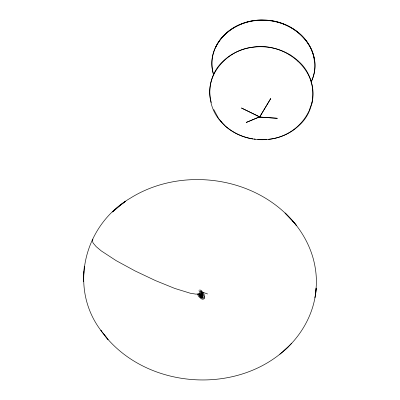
<?xml version="1.0" encoding="UTF-8"?>
<svg xmlns="http://www.w3.org/2000/svg" width="400" height="400" viewBox="0 0 400 400"><rect width="100%" height="100%" fill="white"/><g stroke="black" fill="none" stroke-linecap="round" stroke-linejoin="round"><path stroke-width="0.6" d="M315.685 293.06L316.185 288.055C314.61 304.945 317.18 278.77 316.34 278.345C316.025 271.53 314.93 264.76 313.11 258.185C309.205 244.415 302.015 231.67 292.645 220.88L292.835 221.105L285.065 213.015L292.645 220.88L296.25 225.275C257.975 176.415 181.975 165.575 130.035 198.355C84.1 225.07 68.19 287.79 101.28 330.97M83.795 271.725L83.6 276.57L84.33 266.265L84.27 266.9M220.91 121.585C240.155 144.18 278.28 146.02 299.425 125.1C317.825 108.49 317.08 77.005 298.215 61.025C277.87 42.025 242.775 41.74 222.825 61.49C205.85 77.08 205.525 105.77 221.475 122.175M311.81 103.725C320.17 70.14 284.71 41.83 252.975 47.16C226.965 49.73 203.215 75.9 211.33 102.53M204.495 297.475L204.1 294.43A4.93 3.315 59 0 0 203.76 293.665L202.295 291.65L200.495 290.2A5.74 2.615 53.6 0 0 199.785 289.875M314.92 297.85L315.715 292.875C312.95 315.3 300.93 336.015 283.985 350.755L287.94 347.095C236.715 397.005 142.37 388.95 100.91 330.465L108.05 339.47L104.19 334.85L104.575 335.335M312.575 99.44L312.755 98.455M309.095 110.68L311.99 102.75M311.01 82.21C326.465 51.28 294.585 19.335 263.77 20.245C234.88 18.07 203.63 44.73 213.75 75.155A51.52 44.205 4.2 0 1 266.28 20.36A51.52 44.205 4.2 0 1 311.285 81.695M308.89 111.245C301.42 126.86 285.81 137.745 268.565 139.295M201.51 293.43L202.19 292.415M92.95 239.17L92.23 239.995L93.06 242.95L96.19 246.645L101.3 250.925L116.175 260.655L135.1 270.945L155.485 280.6L174.76 288.43L190.325 293.24L195.915 294.135L199.61 293.83M287.79 347.245L291.52 343.42M203.93 298.785L203.09 299.215L202.205 299.145A5.745 2.63 53.4 0 1 201.505 298.865M279.81 354.23L284.155 350.61M201.86 290.9L201.545 291.005M202.35 294.89L202.025 294.99L201.585 294.26A3.495 0.3 57.5 0 0 200.97 293.4M266.75 139.395L260.7 139.72L257.7 139.39M252.905 138.87C242.465 137.325 232.685 132.485 224.76 125.56L224.245 125.025M254.1 139L255.3 139.13M200.055 295.205L201.845 295.825M202.9 292.325L207.555 293.955M202.19 297.405L202.36 297.465A2.7 0.81 72.5 0 0 202.52 297.435L202.725 297.06A2.605 0.945 54.4 0 0 202.735 296.755L202.69 295.42A3.49 1.765 66.5 0 0 202.55 294.805L202.095 293.5M200.775 298.465L198.715 296.52L197.44 294.21M289.835 54.84L290.715 55.5M297.525 60.69L298.68 61.565M199.76 291.715L200.93 293.25M201.775 297.055L200.555 295.39M224.76 125.56L218.645 118.585L213.77 109.575M201.97 296.19L199.52 292.585M200.065 294.635L199.555 293.79M202.025 294.99L202.345 295.595M201.515 292.325L201.805 292.88A3.365 0.795 68 0 1 202.08 293.51M199.03 293.88L200.15 296.57L201.47 298.24A4.375 1.505 81.7 0 0 201.885 298.305A4.46 1.525 82.6 0 0 202.265 298.055L202.68 296.5M83.675 280.985L83.685 281.62L83.615 275.93M204.71 297.725A5.48 2.595 64.3 0 1 203.97 298.86M198.825 290.825A4.47 1.88 50.1 0 1 203.525 295.16A4.47 1.88 50.1 0 1 202.265 297.92M201.325 297.43A4.47 1.88 50.1 0 1 198.12 293.74M200.98 291.12A4.265 1.015 69.4 0 1 201.495 291.9M201.525 292.225A3.165 1.065 88.3 0 1 201.19 297.495A3.165 1.065 88.3 0 1 199.77 293.715M202.25 295.57A3.305 1.255 52.1 0 1 202.6 296.45M200.54 295.28A3.49 0.295 57.3 0 1 200.115 294.625M213.53 53.65A51.125 43.87 4.2 0 1 213.82 52.58M215.505 47.845A51.125 43.87 4.2 0 1 270.23 20.52A51.125 43.87 4.2 0 1 314.365 61.105M259.07 116.72C259.845 118.43 260.51 115.435 259.07 116.72M270.75 98.53L259.955 116.52L270.75 98.53M116.34 208.505L112.515 212L121.03 204.655L116.34 208.505M124.93 201.775L120.535 205.045L125.435 201.405L124.93 201.775M259.135 117.045L246.235 122.445L259.135 117.045M277.305 118.29L260.005 117.08L277.305 118.29M259.1 116.635L241.49 108.02L259.1 116.635M259.285 117.18A0.52 0.445 4.2 0 0 260.095 116.865A0.52 0.445 4.2 0 0 259.355 116.41A0.52 0.445 4.2 0 0 259.285 117.18"/></g></svg>
